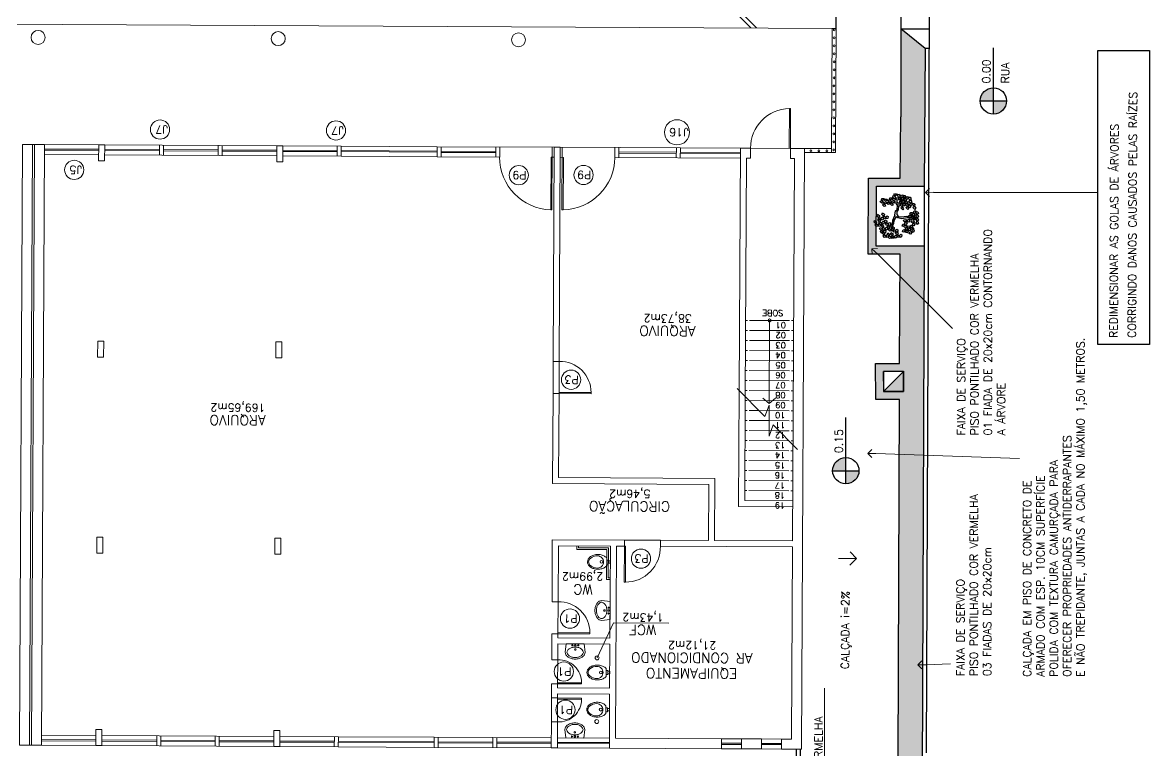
# Model space of a CAD drawing. Extents: x -1057 to 3416, y -340 to 4111.
# Drawn here: x 457.55 to 485.7, y 144.1 to 162.28 of the extents above; entities that cross this region are included whole.
import ezdxf
from ezdxf.enums import TextEntityAlignment as Align

# ---------------------------------------------------------------- set-up
doc = ezdxf.new("R2010")
doc.units = 0
doc.header["$LTSCALE"] = 50
for name, pattern in [('CONTINU', [0]), ('DASHDOT', [1, 0.5, -0.25, 0, -0.25]), ('DGN Style 1', [0.003115, 5.18318e-06, -0.00311]), ('HIDDEN', [9.525, 6.35, -3.175])]:
    doc.linetypes.add(name, pattern=pattern)
doc.layers.add('0.1', color=8, linetype='Continuous', lineweight=13)
doc.layers.add('Margem A3', color=8, linetype='DGN Style 1', lineweight=0)
for name, color, linetype in [('HAC', 1, 'Continuous'), ('medir projeto', 6, 'Continuous'), ('OK', 96, 'Continuous')]:
    doc.layers.add(name, color=color, linetype=linetype)
doc.styles.add('60x100', font='romans.shx', dxfattribs={"height": 0.2})
doc.styles.add('80X50', font='romans.shx')
doc.styles.get("Standard").update_dxf_attribs({"font": 'romans.shx'})

# ---------------------------------------------------------------- blocks, each defined once
blk = doc.blocks.new('P80')
for points in [[(0, 0.86), (0, 0.83), (0.15, 0.83), (0.15, 0.86)], [(0, 0), (0, 0.03), (0.15, 0.03), (0.15, 0)]]:
    blk.add_lwpolyline(points)
blk.add_lwpolyline([(-0.8, 0.06), (0, 0.06), (0, 0.03), (-0.8, 0.03)], close=True)
at = {"color": 8}
blk.add_arc((-0.025, 0.056), 0.775, 88.1408, 179.6698, dxfattribs=at)
blk = doc.blocks.new('P60')
at = {"color": 252}
blk.add_lwpolyline([(-0.6, 0.06), (0, 0.06), (0, 0.03), (-0.6, 0.03)], close=True, dxfattribs=at)
at = {"color": 8}
blk.add_arc((-0.029, 0.06), 0.571, 87.1025, 180, dxfattribs=at)
blk = doc.blocks.new('Vaso')
for points in [[(0.03, -0.05), (0.03, 0), (-0.03, 0), (-0.03, -0.05)], [(0.05, -0.09), (0.05, -0.05), (-0.05, -0.05), (-0.05, -0.09)]]:
    blk.add_lwpolyline(points)
for points in [[(0.183, -0.31, -0.071776), (0.168, -0.413, -0.083144), (0.129, -0.494, -0.106699), (0.065, -0.552, -0.132564), (-0.002, -0.57, -0.132564), (-0.069, -0.552, -0.106699), (-0.133, -0.494, -0.083144), (-0.172, -0.413, -0.071776), (-0.187, -0.31, -0.071776), (-0.172, -0.207, -0.083144), (-0.133, -0.126, -0.060171), (-0.1, -0.09), (0.096, -0.09, -0.060171), (0.129, -0.126, -0.083144), (0.168, -0.207, -0.071776)], [(-0.088, -0.497, 0.2474), (0, -0.541, 0.2474), (0.088, -0.497, 0.197858), (0.152, -0.318, 0.418329), (0, -0.168, 0.418329), (-0.152, -0.318, 0.197858)]]:
    blk.add_lwpolyline(points, format="xyb", close=True)
blk.add_circle((-0.002, -0.22), 0.0352)
blk = doc.blocks.new('Cuba-emp')
blk.add_lwpolyline([(0.21, 0.248), (0, 0.227), (0, -0.227), (0.21, -0.248, 0.137816), (0.271, -0.231, 0.107041), (0.329, -0.176, 0.080751), (0.364, -0.099, 0.068643), (0.378, -0.001, 0.068643), (0.364, 0.098, 0.080751), (0.329, 0.174, 0.107041), (0.271, 0.23, 0.115752), (0.21, 0.248)], format="xyb")
blk.add_lwpolyline([(0.21, 0.205, -0.131827), (0.25, 0.194, -0.106633), (0.297, 0.151, -0.083482), (0.328, 0.087, -0.072232), (0.341, 0, -0.072232), (0.328, -0.087, -0.083482), (0.297, -0.151, -0.106633), (0.25, -0.194, -0.131827), (0.21, -0.205, -0.131827), (0.17, -0.194, -0.106633), (0.123, -0.151, -0.083482), (0.092, -0.087, -0.072232), (0.079, 0, -0.072232), (0.092, 0.087, -0.083482), (0.123, 0.151, -0.106633), (0.17, 0.194, -0.131827)], format="xyb", close=True)
for centre, radius in [((0.037, -0.002), 0.0193), ((0.037, -0.002), 0.0193), ((0.036, 0.071), 0.0155), ((0.14, -0.001), 0.0198), ((0.036, -0.076), 0.0155)]:
    blk.add_circle(centre, radius)
blk = doc.blocks.new('ÁREA')
for p in [(0.00005, 0.00376), (0, 0)]:
    blk.add_attdef('COMPARTIMENTO', text='', height=0.0025).set_placement(p, align=Align.CENTER)
at = {"color": 1}
for p in [(-0.00005, -0.00376), (-0.0001, -0.00752)]:
    blk.add_attdef('ÁREA', text='', height=0.002, dxfattribs=at).set_placement(p, align=Align.CENTER)
blk = doc.blocks.new('L', base_point=(1.368, 0.591))
at = {"color": 3, "lineweight": -2}
for p, q in [((1.281, 0.65), (1.312, 0.675)), ((1.294, 0.6), (1.281, 0.65)), ((1.322, 0.591), (1.294, 0.6)), ((1.312, 0.675), (1.342, 0.621)), ((1.342, 0.621), (1.322, 0.591)), ((1.275, 0.567), (1.306, 0.592)), ((1.288, 0.517), (1.275, 0.567)), ((1.317, 0.508), (1.288, 0.517)), ((1.306, 0.592), (1.336, 0.538)), ((1.336, 0.538), (1.317, 0.508)), ((1.337, 0.489), (1.356, 0.548)), ((1.376, 0.484), (1.337, 0.489)), ((1.356, 0.548), (1.391, 0.554)), ((1.404, 0.527), (1.376, 0.484)), ((1.391, 0.554), (1.404, 0.527))]:
    blk.add_line(p, q, dxfattribs=at)
blk = doc.blocks.new('Árvore-13')
at = {"color": 3}
for p, q in [((-0.795, 0.302), (-0.961, 0.415)), ((-0.795, 0.406), (-0.953, 0.499)), ((-0.357, 0.349), (-0.795, 0.406)), ((-0.366, 0.227), (-0.795, 0.302)), ((-0.129, 0.105), (-0.366, 0.227)), ((-0.068, 0.19), (-0.357, 0.349)), ((-0.068, -0.036), (-0.129, 0.105)), ((0.029, 0.068), (-0.068, 0.19)), ((0.029, 0.068), (0.318, 0.331)), ((0.116, -0.055), (0.283, 0.133)), ((0.283, 0.133), (0.423, 0.284)), ((0.318, 0.331), (0.405, 0.537)), ((0.405, 0.537), (0.484, 0.659)), ((0.423, 0.284), (0.502, 0.509)), ((0.484, 0.659), (0.572, 0.715)), ((0.502, 0.509), (0.633, 0.668)), ((0.572, 0.715), (0.607, 0.819)), ((0.633, 0.668), (0.782, 0.715)), ((-0.296, -0.392), (-0.418, -0.693)), ((-0.199, -0.449), (-0.313, -0.74)), ((-0.313, -0.74), (-0.243, -0.89)), ((-0.147, -0.299), (-0.296, -0.392)), ((-0.05, -0.383), (-0.199, -0.449)), ((-0.068, -0.036), (-0.147, -0.299)), ((0.116, -0.055), (-0.05, -0.383))]:
    blk.add_line(p, q, dxfattribs=at)
at = {"color": 3, "xscale": 3.048, "yscale": 3.048, "zscale": 3.048}
for p, rotation in [((-0.716, 1.448), 295.0165150851705), ((0.169, 1.448), 190.1248425347958), ((-1.303, 0.884), 347.8021081598379), ((-0.926, 0.959), 295.0165150851705), ((-0.488, 1.26), 295.0165150851705), ((-0.348, 0.687), 295.0165150851705), ((-0.252, 1.138), 295.0165150851705), ((0.353, 0.95), 190.1248425347958), ((0.581, 1.401), 190.1248425347958), ((0.677, 0.781), 190.1248425347958), ((0.852, 1.344), 190.1248425347958), ((1.124, 0.565), 190.1248425347958), ((1.211, 1.147), 190.1248425347958), ((1.317, 0.753), 190.1248425347958), ((-1.443, 0.368), 347.8021081598379), ((-1.128, 0.415), 347.8021081598379), ((-0.848, 0.462), 295.0165150851705), ((0.765, 0.274), 190.1248425347958), ((0.8, -0.299), 190.1248425347958), ((1.203, -0.317), 190.1248425347958), ((1.246, 0.039), 190.1248425347958), ((1.579, 0.114), 190.1248425347958), ((-0.103, -0.899), 66.16076666471405), ((0.502, -1.003), 66.16076666471405), ((-0.453, -1.397), 66.16076666471405), ((-0.015, -1.19), 66.16076666471405), ((0.616, -1.322), 66.16076666471405)]:
    blk.add_blockref('L', p, dxfattribs=dict(at, rotation=rotation))
for p in [(-1.391, -0.308), (-1.233, -0.881), (-1.049, -0.533), (-0.874, -1.134), (-0.848, -0.449), (-0.672, -1.021), (-0.453, -1.04), (-0.445, -0.543)]:
    blk.add_blockref('L', p, dxfattribs=at)
blk = doc.blocks.new('_Open90')
at = {"color": 0, "linetype": 'ByBlock', "lineweight": -2}
for p, q in [((0, 0), (-1, 0)), ((-0.5, 0.5), (0, 0)), ((0, 0), (-0.5, -0.5))]:
    blk.add_line(p, q, dxfattribs=at)

msp = doc.modelspace()

# ---------------------------------------------------------------- hatches: boundary and pattern name
at = {"layer": 'HAC'}
h = msp.add_hatch(dxfattribs=at)
h.set_pattern_fill('HEX', color=256, scale=0.01, angle=90.06446, style=0)
h.paths.add_polyline_path([(480.097, 161.629), (479.493, 162.127), (479.478, 158.395), (478.683, 158.397), (478.679, 156.498), (479.472, 156.496), (479.462, 153.769), (478.861, 153.767), (478.865, 152.864), (479.459, 152.867), (479.447, 149.979), (480.048, 149.957), (480.073, 156.692), (480.073, 156.695), (478.879, 156.698), (478.881, 157.598), (478.882, 157.717), (478.882, 157.725), (478.883, 158.197), (480.076, 158.194)])
h.paths.add_polyline_path([(479.561, 153.567), (479.561, 153.067), (479.059, 153.065), (479.06, 153.066), (479.061, 153.568), (479.564, 153.57)], flags=16)
h = msp.add_hatch(dxfattribs=at)
h.set_pattern_fill('HEX', color=256, scale=0.01, angle=90.06446, style=0)
h.paths.add_polyline_path([(469.668, 137.404), (475.523, 137.498), (476.342, 138.363), (479.026, 141.196), (479.012, 143.081), (480.023, 143.089), (480.048, 149.957), (479.448, 149.979), (479.426, 143.883), (478.806, 143.883), (478.826, 141.275), (475.436, 137.697), (469.465, 137.601), (469.472, 137.125), (466.246, 137.114), (466.249, 136.51), (469.672, 136.526)])
h.paths.add_polyline_path([(479.217, 143.2), (479.215, 143.683), (479.945, 143.684), (479.947, 143.684), (479.947, 143.364), (479.948, 143.201), (479.217, 143.2)], flags=16)
edge = h.paths.add_edge_path(flags=0)
edge.add_arc((479.583, 143.442), 0.0081, 0, 360)
at = {"layer": 'Margem A3', "linetype": 'CONTINU', "lineweight": -2}
h = msp.add_hatch(color=7, dxfattribs=at)
h.dxf.hatch_style = 1
h.paths.add_polyline_path([(479.061, 153.068), (479.56, 153.067), (479.561, 153.551), (479.561, 153.567)])
at = {"layer": 'medir projeto', "linetype": 'CONTINU', "lineweight": -2}
h = msp.add_hatch(color=7, dxfattribs=at)
h.dxf.hatch_style = 1
h.paths.add_polyline_path([(481.804, 160.651, 0.414214), (481.475, 160.322), (481.804, 160.322)])
h.paths.add_polyline_path([(481.804, 160.322), (481.804, 159.993, 0.414214), (482.132, 160.322)])
h = msp.add_hatch(color=7, dxfattribs=at)
h.dxf.hatch_style = 1
h.paths.add_polyline_path([(478.117, 151.417, 0.414214), (477.789, 151.089), (478.117, 151.089)])
h.paths.add_polyline_path([(478.117, 151.089), (478.117, 150.76, 0.414214), (478.446, 151.089)])

# ---------------------------------------------------------------- linework, layer by layer
at = {"layer": '0.1', "color": 8, "linetype": 'CONTINU', "lineweight": -2}
for p, q in [((477.879, 162.135), (477.895, 165.335)), ((476.878, 144.139), (476.867, 142.011)), ((476.978, 144.139), (476.967, 141.97))]:
    msp.add_line(p, q, dxfattribs=at)
at = {"layer": '0.1', "color": 8}
for p, q in [((475.747, 162.145), (473.442, 164.473)), ((475.888, 162.144), (473.443, 164.614)), ((477.779, 162.135), (448.392, 162.28)), ((477.763, 159.173), (477.779, 162.135)), ((477.879, 162.135), (477.779, 162.135)), ((477.863, 159.173), (477.879, 162.135)), ((458.101, 159.122), (459.454, 159.115)), ((459.454, 159.085), (458.101, 159.092)), ((458.102, 159.232), (459.454, 159.225)), ((459.604, 159.225), (463.902, 159.204)), ((459.604, 159.115), (460.976, 159.108)), ((460.976, 159.078), (459.604, 159.085)), ((460.976, 158.968), (460.977, 159.218)), ((461.076, 158.967), (461.077, 159.217)), ((461.076, 159.107), (462.439, 159.101)), ((462.439, 159.071), (461.076, 159.077)), ((462.438, 158.961), (462.439, 159.211)), ((462.538, 158.96), (462.539, 159.21)), ((462.539, 159.1), (463.901, 159.094)), ((463.901, 159.064), (462.539, 159.07)), ((464.051, 159.093), (465.414, 159.086)), ((465.414, 159.056), (464.051, 159.063)), ((464.052, 159.203), (465.514, 159.196)), ((465.413, 158.946), (465.414, 159.196)), ((465.513, 158.946), (465.514, 159.196)), ((465.514, 159.196), (467.91, 159.18)), ((465.514, 159.086), (467.909, 159.07)), ((467.909, 159.04), (465.514, 159.056)), ((467.908, 158.93), (467.91, 159.18)), ((467.91, 159.18), (470.835, 159.166)), ((468.008, 158.929), (468.01, 159.179)), ((468.009, 159.069), (469.372, 159.063)), ((469.371, 158.923), (469.372, 159.173)), ((469.471, 158.922), (469.472, 159.172)), ((475.485, 159.143), (470.985, 159.165)), ((472.346, 158.908), (472.347, 159.158)), ((472.446, 158.908), (472.447, 159.158)), ((473.883, 158.9), (473.885, 159.15)), ((473.983, 158.9), (473.985, 159.15)), ((476.735, 159.136), (475.735, 159.141)), ((477.762, 159.036), (477.763, 159.174)), ((477.862, 159.035), (477.863, 159.173)), ((459.453, 158.975), (458.101, 158.982)), ((463.901, 158.954), (459.603, 158.975)), ((465.513, 158.946), (464.051, 158.953)), ((467.908, 158.93), (465.513, 158.946)), ((467.908, 158.93), (469.471, 158.922)), ((469.371, 159.033), (468.009, 159.039)), ((471.063, 158.914), (470.983, 158.915)), ((472.346, 158.908), (475.483, 158.893)), ((473.884, 159.01), (472.446, 159.018)), ((472.447, 159.048), (473.884, 159.04)), ((473.984, 159.04), (475.484, 159.033)), ((475.484, 159.003), (473.984, 159.01)), ((475.613, 154.842), (475.663, 154.842)), ((475.713, 154.841), (476.713, 154.836)), ((476.213, 154.839), (476.203, 152.767)), ((476.763, 154.836), (476.813, 154.836)), ((475.612, 154.592), (475.662, 154.592)), ((475.712, 154.591), (476.712, 154.586)), ((476.762, 154.586), (476.812, 154.586)), ((475.611, 154.342), (475.661, 154.342)), ((475.711, 154.341), (476.711, 154.336)), ((476.761, 154.336), (476.811, 154.336)), ((475.61, 154.092), (475.66, 154.092)), ((475.71, 154.091), (476.71, 154.086)), ((476.76, 154.086), (476.81, 154.086)), ((470.808, 153.816), (470.804, 153.016)), ((475.608, 153.842), (475.658, 153.842)), ((475.708, 153.841), (476.708, 153.836)), ((476.758, 153.836), (476.808, 153.836)), ((475.607, 153.592), (475.657, 153.592)), ((475.707, 153.591), (476.707, 153.586)), ((476.757, 153.586), (476.807, 153.586)), ((475.606, 153.342), (475.656, 153.342)), ((475.706, 153.341), (476.706, 153.336)), ((476.756, 153.336), (476.806, 153.336)), ((475.605, 153.092), (475.655, 153.092)), ((475.705, 153.091), (476.705, 153.086)), ((476.203, 152.767), (476.046, 152.902)), ((476.203, 152.767), (476.361, 152.9)), ((476.755, 153.086), (476.805, 153.086)), ((475.602, 152.592), (475.652, 152.592)), ((475.603, 152.842), (475.653, 152.842)), ((475.703, 152.841), (476.703, 152.836)), ((476.702, 152.587), (475.952, 152.59)), ((476.752, 152.586), (476.802, 152.586)), ((476.753, 152.836), (476.803, 152.836)), ((475.601, 152.342), (475.651, 152.342)), ((476.201, 152.339), (476.701, 152.337)), ((476.751, 152.336), (476.801, 152.336)), ((475.6, 152.092), (475.65, 152.092)), ((476.45, 152.088), (476.7, 152.087)), ((476.75, 152.086), (476.8, 152.086)), ((475.599, 151.842), (475.649, 151.842)), ((476.749, 151.836), (476.799, 151.836)), ((475.597, 151.592), (475.647, 151.592)), ((476.747, 151.586), (476.797, 151.586)), ((475.596, 151.342), (475.646, 151.342)), ((476.746, 151.336), (476.796, 151.336)), ((475.595, 151.092), (475.645, 151.092)), ((476.745, 151.086), (476.795, 151.086)), ((475.594, 150.842), (475.644, 150.842)), ((476.744, 150.836), (476.794, 150.836)), ((475.592, 150.592), (475.642, 150.592)), ((476.742, 150.586), (476.792, 150.586)), ((471.397, 149.123), (471.398, 149.213)), ((471.437, 149.162), (471.438, 149.212)), ((473.486, 149.352), (472.586, 149.357)), ((472.145, 149.119), (471.397, 149.123)), ((472.185, 149.159), (471.437, 149.162)), ((472.141, 148.375), (472.145, 149.119)), ((472.182, 148.414), (472.185, 149.159)), ((472.141, 148.375), (472.231, 148.374)), ((472.182, 148.414), (472.232, 148.414)), ((470.929, 147.815), (470.925, 147.015)), ((470.921, 146.365), (470.919, 145.765)), ((470.917, 145.415), (470.914, 144.815)), ((458.029, 144.482), (459.382, 144.476)), ((459.532, 144.475), (463.829, 144.454)), ((460.903, 144.218), (460.904, 144.468)), ((461.003, 144.218), (461.004, 144.468)), ((462.365, 144.211), (462.367, 144.461)), ((462.465, 144.21), (462.467, 144.46)), ((463.979, 144.453), (465.442, 144.446)), ((465.34, 144.196), (465.342, 144.446)), ((465.44, 144.196), (465.442, 144.446)), ((465.442, 144.446), (467.837, 144.43)), ((467.836, 144.18), (467.837, 144.43)), ((467.837, 144.43), (470.762, 144.416)), ((467.936, 144.18), (467.937, 144.43)), ((469.298, 144.173), (469.299, 144.423)), ((469.398, 144.172), (469.399, 144.422)), ((470.912, 144.415), (472.212, 144.409)), ((459.381, 144.336), (458.028, 144.342)), ((459.38, 144.226), (458.028, 144.232)), ((458.029, 144.372), (459.381, 144.366)), ((463.828, 144.204), (459.53, 144.225)), ((459.531, 144.365), (460.904, 144.358)), ((460.903, 144.328), (459.531, 144.335)), ((462.366, 144.321), (461.003, 144.328)), ((461.004, 144.358), (462.366, 144.351)), ((462.466, 144.35), (463.829, 144.344)), ((463.828, 144.314), (462.466, 144.32)), ((465.341, 144.306), (463.978, 144.313)), ((465.44, 144.196), (463.978, 144.203)), ((463.979, 144.343), (465.341, 144.336)), ((467.836, 144.18), (465.44, 144.196)), ((465.441, 144.336), (467.836, 144.32)), ((467.836, 144.29), (465.441, 144.306)), ((467.836, 144.18), (470.761, 144.166)), ((467.936, 144.32), (469.299, 144.313)), ((469.299, 144.283), (467.936, 144.29)), ((469.399, 144.312), (470.761, 144.306)), ((470.761, 144.276), (469.399, 144.282)), ((470.911, 144.305), (472.211, 144.299)), ((472.211, 144.269), (470.911, 144.275)), ((472.211, 144.159), (470.911, 144.165)), ((475.011, 144.285), (475.511, 144.282)), ((475.511, 144.252), (475.011, 144.255)), ((475.511, 144.142), (475.011, 144.145)), ((475.012, 144.395), (475.512, 144.392)), ((476.011, 144.28), (476.511, 144.277)), ((476.511, 144.247), (476.011, 144.25)), ((476.511, 144.137), (476.011, 144.14)), ((476.012, 144.39), (476.512, 144.387))]:
    msp.add_line(p, q, dxfattribs=at)
at = {"layer": '0.1', "color": 7}
for p, q in [((457.478, 144.235), (457.552, 159.235)), ((457.802, 159.234), (457.552, 159.235)), ((457.728, 144.234), (457.802, 159.234)), ((457.778, 144.234), (457.852, 159.233)), ((458.102, 159.232), (457.852, 159.233)), ((458.028, 144.232), (458.102, 159.232)), ((470.808, 153.816), (470.835, 159.166)), ((470.985, 159.165), (470.835, 159.166)), ((470.958, 153.815), (470.985, 159.165)), ((475.455, 153.093), (475.485, 159.143)), ((475.735, 159.141), (475.485, 159.143)), ((475.733, 158.891), (475.735, 159.141)), ((476.733, 158.886), (476.735, 159.136)), ((477.085, 159.135), (476.735, 159.136)), ((477.011, 144.135), (477.085, 159.135)), ((475.604, 152.942), (475.633, 158.892)), ((475.733, 158.891), (475.633, 158.892)), ((476.833, 158.886), (476.733, 158.886)), ((476.786, 149.336), (476.833, 158.886)), ((470.808, 153.816), (470.958, 153.815)), ((470.793, 150.766), (470.804, 153.016)), ((470.954, 153.015), (470.804, 153.016)), ((470.944, 150.915), (470.954, 153.015)), ((470.944, 150.915), (474.844, 150.896)), ((474.844, 150.896), (474.836, 149.346)), ((470.793, 150.766), (474.693, 150.746)), ((474.693, 150.746), (474.686, 149.346)), ((470.779, 147.816), (470.786, 149.366)), ((470.786, 149.366), (472.586, 149.357)), ((470.929, 147.815), (470.936, 149.215)), ((470.936, 149.215), (472.236, 149.208)), ((472.224, 146.909), (472.236, 149.208)), ((472.362, 144.408), (472.386, 149.208)), ((472.386, 149.208), (472.586, 149.207)), ((472.586, 149.207), (472.586, 149.357)), ((473.486, 149.352), (473.486, 149.202)), ((473.486, 149.352), (474.686, 149.346)), ((473.486, 149.202), (476.785, 149.186)), ((474.836, 149.346), (476.786, 149.336)), ((476.762, 144.386), (476.785, 149.186)), ((478.387, 148.897), (478.223, 149.065)), ((477.936, 148.899), (478.387, 148.897)), ((478.387, 148.897), (478.221, 148.729)), ((470.779, 147.816), (470.929, 147.815)), ((470.771, 146.366), (470.775, 147.016)), ((470.925, 147.015), (470.775, 147.016)), ((470.924, 146.915), (470.925, 147.015)), ((470.921, 146.365), (470.923, 146.765)), ((470.923, 146.765), (472.223, 146.759)), ((470.924, 146.915), (472.224, 146.909)), ((472.218, 145.659), (472.223, 146.759)), ((470.771, 146.366), (470.921, 146.365)), ((470.767, 145.416), (470.769, 145.766)), ((470.919, 145.765), (470.769, 145.766)), ((470.918, 145.665), (470.919, 145.765)), ((470.918, 145.665), (472.218, 145.659)), ((477.585, 140.043), (477.585, 145.656)), ((470.917, 145.415), (470.767, 145.416)), ((470.917, 145.515), (472.217, 145.509)), ((470.917, 145.415), (470.917, 145.515)), ((472.211, 144.159), (472.217, 145.509)), ((470.761, 144.166), (470.764, 144.816)), ((470.764, 144.816), (470.914, 144.815)), ((470.911, 144.165), (470.914, 144.815)), ((457.478, 144.235), (457.728, 144.234)), ((457.778, 144.234), (458.028, 144.232)), ((470.761, 144.166), (470.911, 144.165)), ((472.211, 144.159), (475.011, 144.145)), ((472.362, 144.408), (475.012, 144.395)), ((475.012, 144.395), (475.011, 144.145)), ((475.511, 144.142), (475.512, 144.392)), ((475.511, 144.142), (476.011, 144.14)), ((475.512, 144.392), (476.012, 144.39)), ((476.012, 144.39), (476.011, 144.14)), ((476.511, 144.137), (476.512, 144.387)), ((476.511, 144.137), (477.011, 144.135)), ((476.512, 144.387), (476.762, 144.386))]:
    msp.add_line(p, q, dxfattribs=at)
at = {"layer": '0.1', "color": 8, "linetype": 'CONTINU'}
for p, q in [((457.802, 159.234), (457.852, 159.233)), ((477.085, 159.135), (477.763, 159.136)), ((477.084, 159.035), (477.862, 159.035)), ((472.316, 147.289), (471.904, 146.414)), ((473.7, 147.282), (472.316, 147.289)), ((457.728, 144.234), (457.778, 144.234))]:
    msp.add_line(p, q, dxfattribs=at)
at = {"layer": '0.1', "color": 8, "linetype": 'HIDDEN', "ltscale": 0.02}
for p, q in [((470.954, 153.045), (470.958, 153.815)), ((470.767, 145.416), (470.764, 144.816))]:
    msp.add_line(p, q, dxfattribs=at)
at = {"layer": '0.1', "color": 8, "linetype": 'DASHDOT', "ltscale": 0.2}
for p, q in [((475.44, 150.193), (475.455, 153.093)), ((475.591, 150.342), (475.604, 152.942)), ((475.702, 152.591), (475.952, 152.59)), ((476.201, 152.339), (475.701, 152.341)), ((475.7, 152.091), (476.45, 152.088)), ((475.699, 151.841), (476.699, 151.837)), ((475.697, 151.591), (476.697, 151.587)), ((475.696, 151.341), (476.696, 151.337)), ((475.695, 151.091), (476.695, 151.087)), ((475.694, 150.841), (476.694, 150.837)), ((475.591, 150.342), (476.791, 150.336)), ((475.692, 150.591), (476.692, 150.587)), ((475.44, 150.193), (476.79, 150.186))]:
    msp.add_line(p, q, dxfattribs=at)
at = {"layer": '0.1', "color": 8}
for points in [[(476.705, 159.137), (476.709, 160.137), (476.739, 160.136), (476.735, 159.136)], [(470.833, 158.916), (470.753, 158.916), (470.747, 157.606), (470.777, 157.606), (470.785, 159.166)], [(471.063, 158.914), (471.057, 157.604), (471.027, 157.605), (471.035, 159.165)], [(476.913, 151.62), (476.304, 152.235), (476.199, 151.953), (476.203, 152.725), (476.098, 152.443), (475.405, 153.143)]]:
    msp.add_lwpolyline(points, dxfattribs=at)
at = {"layer": '0.1', "color": 7}
for points in [[(459.602, 158.825), (459.452, 158.825), (459.454, 159.225), (459.604, 159.225)], [(464.05, 158.803), (463.9, 158.804), (463.902, 159.204), (464.052, 159.203)], [(459.578, 153.925), (459.428, 153.926), (459.43, 154.326), (459.58, 154.325)], [(464.026, 153.903), (463.876, 153.904), (463.878, 154.304), (464.028, 154.303)], [(459.554, 149.025), (459.404, 149.026), (459.406, 149.426), (459.556, 149.425)], [(464.002, 149.003), (463.852, 149.004), (463.853, 149.404), (464.003, 149.403)], [(459.53, 144.225), (459.38, 144.226), (459.382, 144.626), (459.532, 144.625)], [(463.978, 144.203), (463.828, 144.204), (463.83, 144.604), (463.98, 144.603)]]:
    msp.add_lwpolyline(points, close=True, dxfattribs=at)
for points in [[(480.307, 158.04), (484.41, 158.04)], [(478.914, 156.498), (480.779, 154.643)], [(478.866, 151.515), (482.455, 151.394)], [(480.114, 146.241), (480.73, 146.267)]]:
    msp.add_lwpolyline(points, dxfattribs=at)
at = {"layer": '0.1', "color": 8}
msp.add_lwpolyline([(472.611, 148.307), (472.616, 149.207), (472.586, 149.207), (472.581, 148.307)], close=True, dxfattribs=at)
at = {"layer": '0.1', "color": 7}
for centre in [(457.94, 161.908), (463.94, 161.878), (469.94, 161.849)]:
    msp.add_circle(centre, 0.175, dxfattribs=at)
at = {"layer": '0.1', "color": 8}
for centre, radius in [((477.827, 161.898), 0.0225), ((477.828, 162.098), 0.0225), ((477.826, 161.698), 0.0225), ((477.824, 161.298), 0.0225), ((477.825, 161.498), 0.0225), ((477.823, 161.098), 0.0225), ((477.822, 160.898), 0.0225), ((477.82, 160.498), 0.0225), ((477.821, 160.698), 0.0225), ((477.819, 160.298), 0.0225), ((477.817, 159.899), 0.0225), ((477.818, 160.098), 0.0225), ((460.987, 159.608), 0.24), ((465.382, 159.586), 0.24), ((473.9, 159.54), 0.314), ((477.816, 159.699), 0.0225), ((477.815, 159.499), 0.0225), ((477.245, 159.08), 0.0225), ((477.445, 159.079), 0.0225), ((477.645, 159.078), 0.0225), ((477.813, 159.099), 0.0225), ((477.814, 159.299), 0.0225), ((458.843, 158.6), 0.24), ((469.948, 158.469), 0.24), ((471.566, 158.474), 0.24), ((476.213, 154.839), 0.0387), ((471.254, 153.36), 0.24), ((473, 148.892), 0.24), ((471.228, 147.395), 0.24), ((471.073, 146.072), 0.24), ((471.113, 145.119), 0.24)]:
    msp.add_circle(centre, radius, dxfattribs=at)
at = {"layer": '0.1', "color": 8, "linetype": 'CONTINU'}
for centre in [(471.904, 146.414), (471.896, 144.825)]:
    msp.add_circle(centre, 0.0498, dxfattribs=at)
at = {"layer": '0.1', "color": 8}
for centre, radius, start, end in [((476.735, 159.136), 1, 91.4366, 179.7175), ((470.779, 158.914), 1.309, 179.6448, 268.5746), ((471.037, 158.913), 1.309, 270.8603, 359.7901), ((472.611, 149.181), 0.875, 270.0098, 1.5767)]:
    msp.add_arc(centre, radius, start, end, dxfattribs=at)
at = {"layer": 'Margem A3', "color": 7, "linetype": 'CONTINU', "lineweight": -2}
for p, q in [((480.205, 167.128), (480.19, 160.318)), ((479.493, 162.127), (480.194, 162.123)), ((480.099, 161.629), (479.495, 162.127)), ((480.099, 161.629), (480.076, 158.193)), ((480.193, 161.628), (480.099, 161.629)), ((480.19, 160.318), (480.126, 144.043)), ((480.073, 156.695), (480.023, 143.092)), ((479.061, 153.568), (479.06, 153.067)), ((479.561, 153.567), (479.061, 153.068))]:
    msp.add_line(p, q, dxfattribs=at)
for points in [[(479.472, 156.496), (478.679, 156.499), (478.683, 158.398), (479.478, 158.395), (479.488, 159.922)], [(478.879, 156.698), (478.883, 158.197), (480.076, 158.194), (480.073, 156.695), (478.879, 156.698)]]:
    msp.add_lwpolyline(points, dxfattribs=at)
msp.add_lwpolyline([(479.561, 153.067), (479.561, 153.567), (479.061, 153.568), (479.061, 153.068)], close=True, dxfattribs=at)
at = {"layer": 'medir projeto', "color": 7, "linetype": 'CONTINU', "lineweight": -2}
for p, q in [((479.505, 167.131), (479.488, 159.922)), ((481.804, 160.651), (481.804, 161.647)), ((481.804, 159.993), (481.804, 160.651)), ((481.475, 160.322), (482.132, 160.322)), ((479.473, 156.696), (479.473, 156.697)), ((479.462, 153.769), (479.472, 156.496)), ((479.426, 143.883), (479.459, 152.867)), ((478.117, 151.417), (478.117, 152.414)), ((478.117, 150.76), (478.117, 151.417)), ((477.789, 151.089), (478.446, 151.089))]:
    msp.add_line(p, q, dxfattribs=at)
for points in [[(484.41, 154.242), (484.41, 161.584), (485.702, 161.584), (485.702, 154.242)], [(479.061, 153.568), (479.559, 153.57), (479.561, 153.067), (479.064, 153.065)]]:
    msp.add_lwpolyline(points, close=True, dxfattribs=at)
msp.add_lwpolyline([(479.459, 152.867), (478.865, 152.864), (478.861, 153.767), (479.462, 153.769)], dxfattribs=at)
for centre in [(481.804, 160.322), (478.117, 151.089)]:
    msp.add_circle(centre, 0.329, dxfattribs=at)

# ---------------------------------------------------------------- block references
at = {"layer": '0.1', "color": 7, "xscale": 0.2, "yscale": 0.2, "zscale": 0.2}
for p, rotation in [((480.107, 158.036), 181.189719635469), ((478.766, 156.631), 138.0764088851802), ((478.666, 151.515), 180.0407303917823), ((479.914, 146.242), 179.9370172243317)]:
    msp.add_blockref('_Open90', p, dxfattribs=dict(at, rotation=rotation))
at = {"layer": '0.1', "color": 8}
ref = msp.add_blockref('ÁREA', (473.661, 154.704), dxfattribs=dict(at, xscale=133.3333333333334, yscale=133.3333333333334, zscale=133.3333333333334, rotation=179.7174815060635))
ref.add_attrib('COMPARTIMENTO', 'ARQUIVO', dxfattribs={"layer": '0', "color": 3, "height": 0.25, "rotation": 179.7175}).set_placement((473.661, 154.704), align=Align.CENTER)
ref.add_attrib('ÁREA', '38,73m2', dxfattribs={"layer": '0', "color": 1, "height": 0.2, "rotation": 179.7175}).set_placement((473.669, 154.992), align=Align.CENTER)
at = {"layer": '0.1', "color": 8, "xscale": -1}
for name, p, rotation in [('P80', (470.954, 152.985), 359.7174815060636), ('P80', (470.925, 146.985), 359.7174815060636), ('Cuba-emp', (472.228, 147.598), 359.7174815060636), ('Cuba-emp', (471.358, 146.763), 89.7174815060634), ('P60', (470.918, 145.735), 359.7174815060636), ('Vaso', (472.22, 146.049), 269.7174815060636)]:
    msp.add_blockref(name, p, dxfattribs=dict(at, rotation=rotation))
at = {"layer": '0.1', "color": 8}
ref = msp.add_blockref('ÁREA', (462.925, 152.475), dxfattribs=dict(at, xscale=133.3333333333334, yscale=133.3333333333334, zscale=133.3333333333334, rotation=179.7174815060635))
ref.add_attrib('COMPARTIMENTO', 'ARQUIVO', dxfattribs={"layer": '0', "color": 3, "height": 0.25, "rotation": 179.7175}).set_placement((462.925, 152.475), align=Align.CENTER)
ref.add_attrib('ÁREA', '169,65m2', dxfattribs={"layer": '0', "color": 1, "height": 0.2, "rotation": 179.7175}).set_placement((462.933, 152.763), align=Align.CENTER)
ref = msp.add_blockref('ÁREA', (472.714, 150.324), dxfattribs=dict(at, xscale=133.3333333333334, yscale=133.3333333333334, zscale=133.3333333333334, rotation=179.7174815060635))
ref.add_attrib('COMPARTIMENTO', 'CIRCULAÇÃO', dxfattribs={"layer": '0', "color": 3, "height": 0.25, "rotation": 179.7175}).set_placement((472.714, 150.324), align=Align.CENTER)
ref.add_attrib('ÁREA', '5,46m2', dxfattribs={"layer": '0', "color": 1, "height": 0.2, "rotation": 179.7175}).set_placement((472.722, 150.612), align=Align.CENTER)
for name, p, rotation in [('Vaso', (472.234, 148.808), 269.7174815060636), ('P60', (470.917, 145.445), 179.7174815060635), ('Vaso', (472.215, 145.118), 269.7174815060636), ('Cuba-emp', (471.347, 144.413), 89.71748150606336)]:
    msp.add_blockref(name, p, dxfattribs=dict(at, rotation=rotation))
ref = msp.add_blockref('ÁREA', (471.535, 148.257), dxfattribs=dict(at, xscale=133.3333333333334, yscale=133.3333333333334, zscale=133.3333333333334, rotation=179.7174815060635))
ref.add_attrib('ÁREA', '2,99m2', dxfattribs={"layer": '0', "color": 1, "height": 0.2, "rotation": 179.7175}).set_placement((471.543, 148.545), align=Align.CENTER)
ref.add_attrib('COMPARTIMENTO', 'WC', dxfattribs={"layer": '0', "color": 3, "height": 0.25, "rotation": 179.7175}).set_placement((471.553, 148.249), align=Align.CENTER)
ref = msp.add_blockref('ÁREA', (473.045, 147.238), dxfattribs=dict(at, xscale=133.3333333333334, yscale=133.3333333333334, zscale=133.3333333333334, rotation=179.7174815060635))
ref.add_attrib('COMPARTIMENTO', 'WCF', dxfattribs={"layer": '0', "color": 3, "height": 0.25, "rotation": 179.7175}).set_placement((473.045, 147.238), align=Align.CENTER)
ref.add_attrib('ÁREA', '1,43m2', dxfattribs={"layer": '0', "color": 1, "height": 0.2, "rotation": 179.7175}).set_placement((473.053, 147.526), align=Align.CENTER)
ref = msp.add_blockref('ÁREA', (474.272, 146.54), dxfattribs=dict(at, xscale=133.3333333333334, yscale=133.3333333333334, zscale=133.3333333333334, rotation=179.7174815060635))
ref.add_attrib('COMPARTIMENTO', 'AR CONDICIONADO', dxfattribs={"layer": '0', "color": 3, "height": 0.25, "rotation": 179.7175}).set_placement((474.272, 146.54), align=Align.CENTER)
ref.add_attrib('ÁREA', '21,12m2', dxfattribs={"layer": '0', "color": 1, "height": 0.2, "rotation": 179.7175}).set_placement((474.28, 146.828), align=Align.CENTER)
ref.add_attrib('COMPARTIMENTO', 'EQUIPAMENTO', dxfattribs={"layer": '0', "color": 3, "height": 0.25, "rotation": 179.7175}).set_placement((474.264, 146.152), align=Align.CENTER)
at = {"layer": 'OK', "color": 3, "linetype": 'HIDDEN', "xscale": 0.3107660917594164, "yscale": 0.3107660917594164, "zscale": 0.3107660917594164, "rotation": 196.6362105508732}
msp.add_blockref('Árvore-13', (479.381, 157.46), dxfattribs=at)

# ---------------------------------------------------------------- texts
at = {"layer": '0.1', "color": 7, "style": '80X50'}
for s, height, rotation, p in [('0.00', 0.2, 89.7175, (481.726, 160.759)), ('RUA', 0.2, 89.7175, (482.198, 160.759)), ('CORRIGINDO DANOS CAUSADOS PELAS RAÍZES', 0.2, 89.7175, (485.362, 154.404)), ('REDIMENSIONAR AS GOLAS DE ÁRVORES', 0.2, 89.7175, (484.904, 154.404)), ('SOBE', 0.15, 179.7175, (476.555, 155.1)), ('02', 0.15, 179.7175, (476.62, 154.547)), ('01', 0.15, 179.7175, (476.621, 154.797)), ('03', 0.15, 179.7175, (476.618, 154.297)), ('04', 0.15, 179.7175, (476.617, 154.047)), ('05', 0.15, 179.7175, (476.616, 153.797)), ('06', 0.15, 179.7175, (476.615, 153.547)), ('07', 0.15, 179.7175, (476.613, 153.297)), ('08', 0.15, 179.7175, (476.612, 153.047)), ('09', 0.15, 179.7175, (476.611, 152.797)), ('10', 0.15, 179.7175, (476.61, 152.547)), ('11', 0.15, 179.7175, (476.608, 152.297)), ('12', 0.15, 179.7175, (476.607, 152.047)), ('0.15', 0.2, 89.7175, (478.04, 151.526)), ('13', 0.15, 179.7175, (476.606, 151.797)), ('14', 0.15, 179.7175, (476.605, 151.547)), ('15', 0.15, 179.7175, (476.603, 151.297)), ('16', 0.15, 179.7175, (476.602, 151.047)), ('17', 0.15, 179.7175, (476.601, 150.797)), ('18', 0.15, 179.7175, (476.6, 150.547)), ('19', 0.15, 179.7175, (476.599, 150.297)), ('CALÇADA i=2%%%', 0.2, 89.7067, (478.196, 146.13))]:
    msp.add_text(s, height=height, rotation=rotation, dxfattribs=at).set_placement(p)
at = {"layer": '0.1', "color": 7}
for s, p in [('J7', (461.178, 159.708)), ('J7', (465.573, 159.687)), ('J16', (474.188, 159.64)), ('J5', (459.034, 158.701)), ('P9', (470.139, 158.57)), ('P9', (471.758, 158.575)), ('P3', (471.445, 153.461)), ('P3', (473.191, 148.993)), ('P1', (471.419, 147.496)), ('P1', (471.264, 146.172)), ('P1', (471.304, 145.219))]:
    msp.add_text(s, height=0.2, rotation=179.7175, dxfattribs=at).set_placement(p)
at = {"layer": '0.1', "color": 7, "char_height": 0.2, "attachment_point": 1, "rotation": 90, "style": '60x100'}
for s, insert in [('FAIXA DE SERVIÇO\\PPISO PONTILHADO COR VERMELHA \\P01 FIADA DE 20x20cm CONTORNANDO\\PA ÁRVORE', (480.898, 151.97)), ('CALÇADA EM PISO DE CONCRETO DE \\PARMADO COM ESP. 10CM SUPERFÍCIE \\PPOLIDA COM TEXTURA CAMURÇADA PARA\\POFERECER PROPRIEDADES ANTIDERRAPANTES\\PE NÃO TREPIDANTE, JUNTAS A CADA NO MÁXIMO 1,50 METROS.', (482.545, 145.94)), ('FAIXA DE SERVIÇO\\PPISO PONTILHADO COR VERMELHA \\P03 FIADAS DE 20x20cm', (480.879, 145.959)), ('PISO PONTILHADO COR VERMELHA \\P01 FIADA DE 20x20cm', (477.333, 140.41))]:
    msp.add_mtext(s, dxfattribs=dict(at, insert=insert))

doc.saveas('drawing.dxf')
